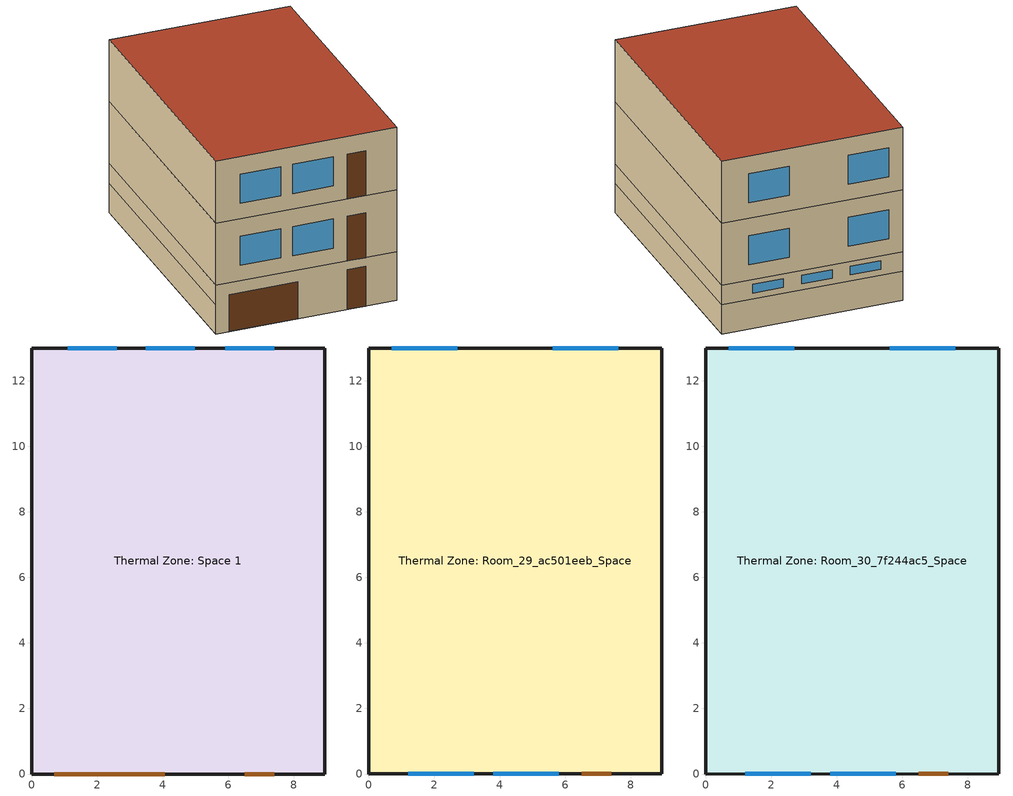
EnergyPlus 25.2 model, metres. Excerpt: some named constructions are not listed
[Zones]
Thermal Zone: Space 1
 floor foundation (DupTrip_BasementFloor): 8.94,13.01 8.94,0 0,0 0,13.01 z-1.5
 wall outside (Surface 2 c tbd): 0,13.01 0,0 z0:1
 wall outside (Surface 4 c tbd): 8.94,13.01 0,13.01 z0:1
 wall outside (Surface 5 c tbd): 8.94,0 8.94,13.01 z0:1
 wall outside (Surface 6 c tbd): 0,0 8.94,0 z-1.5:1
 wall foundation (DupTrip_new-construction_BasementWall): 8.94,0 8.94,13.01 0,13.01 0,0 z-1.5:0
 window (DupTrip_Window_new-construction): 4.98,13.01 3.48,13.01 / 2.59,13.01 1.09,13.01 / 7.4,13.01 5.9,13.01 z0.31:0.76
 door (DupTrip_Door_new-construction): 6.5,0 7.4,0 z-1.5:0.55; 0.68,0 4.06,0 z-1.5:0.39
Thermal Zone: Room_29_ac501eeb_Space
 floor to Thermal Zone: Space 1 (DupTrip_IntFloor 5): 0,13.01 8.94,13.01 8.94,0 0,0 z1
 wall outside (Room_29_ac501eeb..Face2 c tbd): 0,13.01 0,0 z1:4.2
 wall outside (Room_29_ac501eeb..Face3 c tbd): 0,0 8.94,0 z1:4.2
 wall outside (Room_29_ac501eeb..Face4 c tbd): 8.94,0 8.94,13.01 z1:4.2
 wall outside (Room_29_ac501eeb..Face5 c tbd): 8.94,13.01 0,13.01 z1:4.2
 window (DupTrip_Window_new-construction): 3.79,0 5.79,0 / 1.2,0 3.2,0 / 7.61,13.01 5.61,13.01 / 2.7,13.01 0.7,13.01 z1.8:3.3
 door (DupTrip_Door_new-construction): 6.5,0 7.4,0 z1:3.3
Thermal Zone: Room_30_7f244ac5_Space
 floor to Thermal Zone: Room_29_ac501eeb_Space (DupTrip_IntFloor 5): 0,13.01 8.94,13.01 8.94,0 0,0 z4.2
 wall outside (Room_30_7f244ac5..Face2 c tbd): 0,13.01 0,0 z4.2:7.4
 wall outside (Room_30_7f244ac5..Face3 c tbd): 0,0 8.94,0 z4.2:7.4
 wall outside (Room_30_7f244ac5..Face4 c tbd): 8.94,0 8.94,13.01 z4.2:7.4
 wall outside (Room_30_7f244ac5..Face5 c tbd): 8.94,13.01 0,13.01 z4.2:7.4
 window (DupTrip_Window_new-construction): 1.2,0 3.2,0 / 3.79,0 5.79,0 / 7.61,13.01 5.61,13.01 / 2.7,13.01 0.7,13.01 z5:6.5
 door (DupTrip_Door_new-construction): 6.5,0 7.4,0 z4.2:6.5
 roof outside (Room_30_7f244ac5..Face1 c tbd): 0,0 8.94,0 8.94,13.01 0,13.01 z7.4
[Material] Roughness=Smooth; Thermal Absorptance=0.9
Name | Thickness {m} | Conductivity {W/m-K} | Density {kg/m3} | Specific Heat {J/kg-K} | Solar Absorptance | Visible Absorptance
Gypsum Board 1 | 0.0127 | 0.16 | 800 | 1090 | 0.3 | 0.5
Plywood | 0.0159 | 0.12 | 544 | 1210 | 0.7 | 0.7
Wood Flooring | 0.019 | 0.17 | 700 | 1630 | 0.5 | 0.2
Wood frame roof 2x10 uninsulated | 0.235 | 1.1557 | 80.994 | 1621.88 | 0.7 | 0.7
[Construction]
DupTrip_IntCeiling 5; DupTrip_IntCeiling 6: Gypsum Board 1, Wood frame roof 2x10 uninsulated, Plywood, Wood Flooring
[Schedule:Compact]
Duplex_ExteriorLighting: Through: 01/01, For: AllDays, Until: 01:00, 0, Until: 07:00, 0.75, Until: 17:00, 0, Until: 18:00, 0.736442, Until: 24:00, 0.75, Through: 01/02, For: AllDays, Until: 07:00, 0.75, Until: 17:00, 0, Until: 24:00, 0.75, Through: 01/03, For: AllDays, Until: 07:00, 0.75, Until: 17:00, 0, Until: 24:00, 0.75, Through: 01/04, For: AllDays, Until: 07:00, 0.75, Until: 17:00, 0, Until: 24:00, 0.75, Through: 01/05, For: AllDays, Until: 07:00, 0.75, Until: 17:00, 0, Until: 24:00, 0.75, Through: 01/06, For: AllDays, Until: 07:00, 0.75, Until: 17:00, 0, Until: 24:00, 0.75, Through: 01/07, For: AllDays, Until: 07:00, 0.75, Until: 17:00, 0, Until: 24:00, 0.75, Through: 01/08, For: AllDays, Until: 07:00, 0.75, Until: 17:00, 0, Until: 18:00, 0.736442, Until: 24:00, 0.75, Through: 01/09, For: AllDays, Until: 07:00, 0.75, Until: 17:00, 0, Until: 24:00, 0.75, Through: 01/10, For: AllDays, Until: 07:00, 0.75, Until: 17:00, 0, Until: 24:00, 0.75, Through: 01/11, For: AllDays, Until: 07:00, 0.75, Until: 17:00, 0, Until: 24:00, 0.75, Through: 01/12, For: AllDays, Until: 07:00, 0.75, Until: 17:00, 0, Until: 24:00, 0.75, Through: 01/13, For: AllDays, Until: 07:00, 0.75, Until: 17:00, 0, Until: 24:00, 0.75, Through: 01/14, For: AllDays, Until: 07:00, 0.75, Until: 17:00, 0, Until: 24:00, 0.75, Through: 01/15, For: AllDays, Until: 07:00, 0.75, Until: 17:00, 0, Until: 18:00, 0.736442, Until: 24:00, 0.75, Through: 01/16, For: AllDays, Until: 07:00, 0.75, Until: 17:00, 0, Until: 24:00, 0.75, Through: 01/17, For: AllDays, Until: 07:00, 0.75, Until: 17:00, 0, Until: 24:00, 0.75, Through: 01/18, For: AllDays, Until: 07:00, 0.75, Until: 17:00, 0, Until: 24:00, 0.75, Through: 01/19, For: AllDays, Until: 07:00, 0.75, Until: 17:00, 0, Until: 24:00, 0.75, Through: 01/20, For: AllDays, Until: 07:00, 0.75, Until: 17:00, 0, Until: 24:00, 0.75, Through: 01/21, For: AllDays, Until: 07:00, 0.75, Until: 17:00, 0, Until: 24:00, 0.75, Through: 01/22, For: AllDays, Until: 07:00, 0.75, Until: 17:00, 0, Until: 18:00, 0.736442, Until: 24:00, 0.75, Through: 01/23, For: AllDays, Until: 07:00, 0.75, Until: 17:00, 0, Until: 24:00, 0.75, Through: 01/24, For: AllDays, Until: 07:00, 0.75, Until: 17:00, 0, Until: 24:00, 0.75, Through: 01/25, For: AllDays, Until: 07:00, 0.75, Until: 17:00, 0, Until: 24:00, 0.75, Through: 01/26, For: AllDays, Until: 07:00, 0.75, Until: 17:00, 0, Until: 24:00, 0.75, Through: 01/27, For: AllDays, Until: 07:00, 0.75, Until: 17:00, 0, Until: 24:00, 0.75, Through: 01/28, For: AllDays, Until: 07:00, 0.75, Until: 17:00, 0, Until: 24:00, 0.75, Through: 01/29, For: AllDays, Until: 07:00, 0.75, Until: 17:00, 0, Until: 18:00, 0.736442, Until: 24:00, 0.75, Through: 01/30, For: AllDays, Until: 07:00, 0.75, Until: 17:00, 0, Until: 24:00, 0.75, Through: 01/31, For: AllDays, Until: 07:00, 0.75, Until: 17:00, 0, Until: 24:00, 0.75, Through: 02/01, For: AllDays, Until: 07:00, 0.75, Until: 17:00, 0, Until: 24:00, 0.75, Through: 02/02, For: AllDays, Until: 07:00, 0.75, Until: 17:00, 0, Until: 24:00, 0.75, Through: 02/03, For: AllDays, Until: 07:00, 0.75, Until: 17:00, 0, Until: 18:00, 0.728822, Until: 24:00, 0.75, Through: 02/04, For: AllDays, Until: 07:00, 0.75, Until: 17:00, 0, Until: 24:00, 0.75, Through: 02/05, For: AllDays, Until: 07:00, 0.75, Until: 17:00, 0, Until: 18:00, 0.695346, Until: 19:00, 0.731525, Until: 24:00, 0.75, Through: 02/06, For: AllDays, Until: 07:00, 0.75, Until: 17:00, 0, Until: 24:00, 0.75, Through: 02/07, For: AllDays, Until: 07:00, 0.75, Until: 17:00, 0, Until: 24:00, 0.75, Through: 02/08, For: AllDays, Until: 07:00, 0.75, Until: 17:00, 0, Until: 24:00, 0.75, Through: 02/09, For: AllDays, Until: 07:00, 0.75, Until: 17:00, 0, Until: 24:00, 0.75, Through: 02/10, For: AllDays, Until: 07:00, 0.75, Until: 17:00, 0, Until: 18:00, 0.728822, Until: 24:00, 0.75, Through: 02/11, For: AllDays, Until: 07:00, 0.75, Until: 17:00, 0, Until: 24:00, 0.75, Through: 02/12, For: AllDays, Until: 07:00, 0.75, Until: 17:00, 0, Until: 18:00, 0.695346, Until: 19:00, 0.731525, Until: 24:00, 0.75, Through: 02/13, For: AllDays, Until: 07:00, 0.75, Until: 17:00, 0, Until: 24:00, 0.75, Through: 02/14, For: AllDays, Until: 07:00, 0.75, Until: 17:00, 0, Until: 24:00, 0.75, Through: 02/15, For: AllDays, Until: 07:00, 0.75, Until: 17:00, 0, Until: 24:00, 0.75, Through: 02/16, For: AllDays, Until: 07:00, 0.75, Until: 17:00, 0, Until: 24:00, 0.75, Through: 02/17, For: AllDays, Until: 07:00, 0.75, Until: 17:00, 0, Until: 18:00, 0.728822, Until: 24:00, 0.75, Through: 02/18, For: AllDays, Until: 07:00, 0.75, Until: 17:00, 0, Until: 24:00, 0.75, Through: 02/19, For: AllDays, Until: 07:00, 0.75, Until: 17:00, 0, Until: 18:00, 0.695346, Until: 19:00, 0.731525, Until: 24:00, 0.75, Through: 02/20, For: AllDays, Until: 07:00, 0.75, Until: 17:00, 0, Until: 24:00, 0.75, Through: 02/21, For: AllDays, Until: 07:00, 0.75, Until: 17:00, 0, Until: 24:00, 0.75, Through: 02/22, For: AllDays, Until: 07:00, 0.75, Until: 17:00, 0, Until: 24:00, 0.75, Through: 02/23, For: AllDays, Until: 07:00, 0.75, Until: 17:00, 0, Until: 24:00, 0.75, Through: 02/24, For: AllDays, Until: 07:00, 0.75, Until: 17:00, 0, Until: 18:00, 0.728822, Until: 24:00, 0.75, Through: 02/25, For: AllDays, Until: 07:00, 0.75, Until: 17:00, 0, Until: 24:00, 0.75, Through: 02/26, For: AllDays, Until: 07:00, 0.75, Until: 17:00, 0, Until: 18:00, 0.695346, Until: 19:00, 0.731525, Until: 24:00, 0.75, Through: 02/27, For: AllDays, Until: 07:00, 0.75, Until: 17:00, 0, Until: 24:00, 0.75, Through: 02/28, For: AllDays, Until: 07:00, 0.75, Until: 17:00, 0, Until: 24:00, 0.75, Through: 03/01, For: AllDays, Until: 06:00, 0.75, Until: 18:00, 0, Until: 24:00, 0.75, Through: 03/02, For: AllDays, Until: 06:00, 0.75, Until: 18:00, 0, Until: 24:00, 0.75, Through: 03/03, For: AllDays, Until: 06:00, 0.75, Until: 18:00, 0, Until: 24:00, 0.75, Through: 03/04, For: AllDays, Until: 06:00, 0.75, Until: 18:00, 0, Until: 24:00, 0.75, Through: 03/05, For: AllDays, Until: 06:00, 0.75, Until: 18:00, 0, Until: 24:00, 0.75, Through: 03/06, For: AllDays, Until: 06:00, 0.75, Until: 18:00, 0, Until: 24:00, 0.75, Through: 03/07, For: AllDays, Until: 06:00, 0.75, Until: 18:00, 0, Until: 24:00, 0.75, Through: 03/08, For: AllDays, Until: 06:00, 0.75, Until: 18:00, 0, Until: 24:00, 0.75, Through: 03/09, For: AllDays, Until: 06:00, 0.75, Until: 18:00, 0, Until: 24:00, 0.75, Through: 03/10, For: AllDays, Until: 06:00, 0.75, Until: 18:00, 0, Until: 24:00, 0.75, Through: 03/11, For: AllDays, Until: 06:00, 0.75, Until: 18:00, 0, Until: 24:00, 0.75, Through: 03/12, For: AllDays, Until: 06:00, 0.75, Until: 18:00, 0, Until: 24:00, 0.75, Through: 03/13, For: AllDays, Until: 06:00, 0.75, Until: 18:00, 0, Until: 24:00, 0.75, Through: 03/14, For: AllDays, Until: 06:00, 0.75, Until: 18:00, 0, Until: 24:00, 0.75, Through: 03/15, For: AllDays, Until: 06:00, 0.75, Until: 18:00, 0, Until: 24:00, 0.75, Through: 03/16, For: AllDays, Until: 06:00, 0.75, Until: 18:00, 0, Until: 24:00, 0.75, Through: 03/17, For: AllDays, Until: 06:00, 0.75, Until: 18:00, 0, Until: 24:00, 0.75, Through: 03/18, For: AllDays, Until: 06:00, 0.75, Until: 18:00, 0, Until: 24:00, 0.75, Through: 03/19, For: AllDays, Until: 06:00, 0.75, Until: 18:00, 0, Until: 24:00, 0.75, Through: 03/20, For: AllDays, Until: 06:00, 0.75, Until: 18:00, 0, Until: 24:00, 0.75, Through: 03/21, For: AllDays, Until: 06:00, 0.75, Until: 18:00, 0, Until: 24:00, 0.75, Through: 03/22, For: AllDays, Until: 06:00, 0.75, Until: 18:00, 0, Until: 24:00, 0.75, Through: 03/23, For: AllDays, Until: 06:00, 0.75, Until: 18:00, 0, Until: 24:00, 0.75, Through: 03/24, For: AllDays, Until: 06:00, 0.75, Until: 18:00, 0, Until: 24:00, 0.75, Through: 03/25, For: AllDays, Until: 06:00, 0.75, Until: 18:00, 0, Until: 24:00, 0.75, Through: 03/26, For: AllDays, Until: 06:00, 0.75, Until: 18:00, 0, Until: 24:00, 0.75, Through: 03/27, For: AllDays, Until: 06:00, 0.75, Until: 18:00, 0, Until: 24:00, 0.75, Through: 03/28, For: AllDays, Until: 06:00, 0.75, Until: 18:00, 0, Until: 24:00, 0.75, Through: 03/29, For: AllDays, Until: 06:00, 0.75, Until: 18:00, 0, Until: 24:00, 0.75, Through: 03/30, For: AllDays, Until: 06:00, 0.75, Until: 18:00, 0, Until: 24:00, 0.75, Through: 03/31, For: AllDays, Until: 06:00, 0.75, Until: 18:00, 0, Until: 24:00, 0.75, Through: 04/01, For: AllDays, Until: 06:00, 0.75, Until: 18:00, 0, Until: 24:00, 0.75, Through: 04/02, For: AllDays, Until: 06:00, 0.75, Until: 18:00, 0, Until: 24:00, 0.75, Through: 04/03, For: AllDays, Until: 06:00, 0.75, Until: 18:00, 0, Until: 24:00, 0.75, Through: 04/04, For: AllDays, Until: 06:00, 0.75, Until: 18:00, 0, Until: 24:00, 0.75, Through: 04/05, For: AllDays, Until: 06:00, 0.75, Until: 18:00, 0, Until: 24:00, 0.75, Through: 04/06, For: AllDays, Until: 06:00, 0.75, Until: 18:00, 0, Until: 24:00, 0.75, Through: 04/07, For: AllDays, Until: 06:00, 0.75, Until: 18:00, 0, Until: 24:00, 0.75, Through: 04/08, For: AllDays, Until: 06:00, 0.75, Until: 18:00, 0, Until: 24:00, 0.75, Through: 04/09, For: AllDays, Until: 06:00, 0.75, Until: 18:00, 0, Until: 24:00, 0.75, Through: 04/10, For: AllDays, Until: 06:00, 0.75, Until: 18:00, 0, Until: 24:00, 0.75, Through: 04/11, For: AllDays, Until: 06:00, 0.75, Until: 18:00, 0, Until: 24:00, 0.75, Through: 04/12, For: AllDays, Until: 06:00, 0.75, Until: 18:00, 0, Until: 24:00, 0.75, Through: 04/13, For: AllDays, Until: 06:00, 0.75, Until: 18:00, 0, Until: 24:00, 0.75, Through: 04/14, For: AllDays, Until: 06:00, 0.75, Until: 18:00, 0, Until: 24:00, 0.75, Through: 04/15, For: AllDays, Until: 06:00, 0.75, Until: 18:00, 0, Until: 24:00, 0.75, Through: 04/16, For: AllDays, Until: 06:00, 0.75, Until: 18:00, 0, Until: 24:00, 0.75, Through: 04/17, For: AllDays, Until: 06:00, 0.75, Until: 18:00, 0, Until: 24:00, 0.75, Through: 04/18, For: AllDays, Until: 06:00, 0.75, Until: 18:00, 0, Until: 24:00, 0.75, Through: 04/19, For: AllDays, Until: 06:00, 0.75, Until: 18:00, 0, Until: 24:00, 0.75, Through: 04/20, For: AllDays, Until: 06:00, 0.75, Until: 18:00, 0, Until: 24:00, 0.75, Through: 04/21, For: AllDays, Until: 06:00, 0.75, Until: 18:00, 0, Until: 24:00, 0.75, Through: 04/22, For: AllDays, Until: 06:00, 0.75, Until: 18:00, 0, Until: 24:00, 0.75, Through: 04/23, For: AllDays, Until: 06:00, 0.75, Until: 18:00, 0, Until: 24:00, 0.75, Through: 04/24, For: AllDays, Until: 06:00, 0.75, Until: 18:00, 0, Until: 24:00, 0.75, Through: 04/25, For: AllDays, Until: 06:00, 0.75, Until: 18:00, 0, Until: 24:00, 0.75, Through: 04/26, For: AllDays, Until: 06:00, 0.75, Until: 18:00, 0, Until: 24:00, 0.75, Through: 04/27, For: AllDays, Until: 06:00, 0.75, Until: 18:00, 0, Until: 24:00, 0.75, Through: 04/28, For: AllDays, Until: 06:00, 0.75, Until: 18:00, 0, Until: 24:00, 0.75, Through: 04/29, For: AllDays, Until: 06:00, 0.75, Until: 18:00, 0, Until: 24:00, 0.75, Through: 04/30, For: AllDays, Until: 06:00, 0.75, Until: 18:00, 0, Until: 24:00, 0.75, Through: 05/01, For: AllDays, Until: 05:00, 0.75, Until: 20:00, 0, Until: 24:00, 0.75, Through: 05/02, For: AllDays, Until: 05:00, 0.75, Until: 20:00, 0, Until: 24:00, 0.75, Through: 05/03, For: AllDays, Until: 05:00, 0.75, Until: 20:00, 0, Until: 24:00, 0.75, Through: 05/04, For: AllDays, Until: 05:00, 0.75, Until: 20:00, 0, Until: 24:00, 0.75, Through: 05/05, For: AllDays, Until: 05:00, 0.75, Until: 20:00, 0, Until: 24:00, 0.75, Through: 05/06, For: AllDays, Until: 05:00, 0.75, Until: 20:00, 0, Until: 24:00, 0.75, Through: 05/07, For: AllDays, Until: 05:00, 0.75, Until: 20:00, 0, Until: 24:00, 0.75, Through: 05/08, For: AllDays, Until: 05:00, 0.75, Until: 20:00, 0, Until: 24:00, 0.75, Through: 05/09, For: AllDays, Until: 05:00, 0.75, Until: 20:00, 0, Until: 24:00, 0.75, Through: 05/10, For: AllDays, Until: 05:00, 0.75, Until: 20:00, 0, Until: 24:00, 0.75, Through: 05/11, For: AllDays, Until: 05:00, 0.75, Until: 20:00, 0, Until: 24:00, 0.75, Through: 05/12, For: AllDays, Until: 05:00, 0.75, Until: 20:00, 0, Until: 24:00, 0.75, Through: 05/13, For: AllDays, Until: 05:00, 0.75, Until: 20:00, 0, Until: 24:00, 0.75, Through: 05/14, For: AllDays, Until: 05:00, 0.75, Until: 20:00, 0, Until: 24:00, 0.75, Through: 05/15, For: AllDays, Until: 05:00, 0.75, Until: 20:00, 0, Until: 24:00, 0.75, Through: 05/16, For: AllDays, Until: 05:00, 0.75, Until: 20:00, 0, Until: 24:00, 0.75, Through: 05/17, For: AllDays, Until: 05:00, 0.75, Until: 20:00, 0, Until: 24:00, 0.75, Through: 05/18, For: AllDays, Until: 05:00, 0.75, Until: 20:00, 0, Until: 24:00, 0.75, Through: 05/19, For: AllDays, Until: 05:00, 0.75, Until: 20:00, 0, Until: 24:00, 0.75, Through: 05/20, For: AllDays, Until: 05:00, 0.75, Until: 20:00, 0, Until: 24:00, 0.75, Through: 05/21, For: AllDays, Until: 05:00, 0.75, Until: 20:00, 0, Until: 24:00, 0.75, Through: 05/22, For: AllDays, Until: 05:00, 0.75, Until: 20:00, 0, Until: 24:00, 0.75, Through: 05/23, For: AllDays, Until: 05:00, 0.75, Until: 20:00, 0, Until: 24:00, 0.75, Through: 05/24, For: AllDays, Until: 05:00, 0.75, Until: 20:00, 0, Until: 24:00, 0.75, Through: 05/25, For: AllDays, Until: 05:00, 0.75, Until: 20:00, 0, Until: 24:00, 0.75, Through: 05/26, For: AllDays, Until: 05:00, 0.75, Until: 20:00, 0, Until: 24:00, 0.75, Through: 05/27, For: AllDays, Until: 05:00, 0.75, Until: 20:00, 0, Until: 24:00, 0.75, Through: 05/28, For: AllDays, Until: 05:00, 0.75, Until: 20:00, 0, Until: 24:00, 0.75, Through: 05/29, For: AllDays, Until: 05:00, 0.75, Until: 20:00, 0, Until: 24:00, 0.75, Through: 05/30, For: AllDays, Until: 05:00, 0.75, Until: 20:00, 0, Until: 24:00, 0.75, Through: 05/31, For: AllDays, Until: 05:00, 0.75, Until: 20:00, 0, Until: 24:00, 0.75, Through: 06/01, For: AllDays, Until: 05:00, 0.75, Until: 20:00, 0, Until: 24:00, 0.75, Through: 06/02, For: AllDays, Until: 05:00, 0.75, Until: 20:00, 0, Until: 24:00, 0.75, Through: 06/03, For: AllDays, Until: 05:00, 0.75, Until: 20:00, 0, Until: 24:00, 0.75, Through: 06/04, For: AllDays, Until: 05:00, 0.75, Until: 20:00, 0, Until: 24:00, 0.75, Through: 06/05, For: AllDays, Until: 05:00, 0.75, Until: 20:00, 0, Until: 24:00, 0.75, Through: 06/06, For: AllDays, Until: 05:00, 0.75, Until: 20:00, 0, Until: 24:00, 0.75, Through: 06/07, For: AllDays, Until: 05:00, 0.75, Until: 20:00, 0, Until: 24:00, 0.75, Through: 06/08, For: AllDays, Until: 05:00, 0.75, Until: 20:00, 0, Until: 24:00, 0.75, Through: 06/09, For: AllDays, Until: 05:00, 0.75, Until: 20:00, 0, Until: 24:00, 0.75, Through: 06/10, For: AllDays, Until: 05:00, 0.75, Until: 20:00, 0, Until: 24:00, 0.75, Through: 06/11, For: AllDays, Until: 05:00, 0.75, Until: 20:00, 0, Until: 24:00, 0.75, Through: 06/12, For: AllDays, Until: 05:00, 0.75, Until: 20:00, 0, Until: 24:00, 0.75, Through: 06/13, For: AllDays, Until: 05:00, 0.75, Until: 20:00, 0, Until: 24:00, 0.75, Through: 06/14, For: AllDays, Until: 05:00, 0.75, Until: 20:00, 0, Until: 24:00, 0.75, Through: 06/15, For: AllDays, Until: 05:00, 0.75, Until: 20:00, 0, Until: 24:00, 0.75, Through: 06/16, For: AllDays, Until: 05:00, 0.75, Until: 20:00, 0, Until: 24:00, 0.75, Through: 06/17, For: AllDays, Until: 05:00, 0.75, Until: 20:00, 0, Until: 24:00, 0.75, Through: 06/18, For: AllDays, Until: 05:00, 0.75, Until: 20:00, 0, Until: 24:00, 0.75, Through: 06/19, For: AllDays, Until: 05:00, 0.75, Until: 20:00, 0, Until: 24:00, 0.75, Through: 06/20, For: AllDays, Until: 05:00, 0.75, Until: 20:00, 0, Until: 24:00, 0.75, Through: 06/21, For: AllDays, Until: 05:00, 0.75, Until: 20:00, 0, Until: 24:00, 0.75, Through: 06/22, For: AllDays, Until: 05:00, 0.75, Until: 20:00, 0, Until: 24:00, 0.75, Through: 06/23, For: AllDays, Until: 05:00, 0.75, Until: 20:00, 0, Until: 24:00, 0.75, Through: 06/24, For: AllDays, Until: 05:00, 0.75, Until: 20:00, 0, Until: 24:00, 0.75, Through: 06/25, For: AllDays, Until: 05:00, 0.75, Until: 20:00, 0, Until: 24:00, 0.75, Through: 06/26, For: AllDays, Until: 05:00, 0.75, Until: 20:00, 0, Until: 24:00, 0.75, Through: 06/27, For: AllDays, Until: 05:00, 0.75, Until: 20:00, 0, Until: 24:00, 0.75, Through: 06/28, For: AllDays, Until: 05:00, 0.75, Until: 20:00, 0, Until: 24:00, 0.75, Through: 06/29, For: AllDays, Until: 05:00, 0.75, Until: 20:00, 0, Until: 24:00, 0.75, Through: 06/30, For: AllDays, Until: 05:00, 0.75, Until: 20:00, 0, Until: 24:00, 0.75, Through: 07/01, For: AllDays, Until: 05:00, 0.75, Until: 20:00, 0, Until: 24:00, 0.75, Through: 07/02, For: AllDays, Until: 05:00, 0.75, Until: 20:00, 0, Until: 24:00, 0.75, Through: 07/03, For: AllDays, Until: 05:00, 0.75, Until: 20:00, 0, Until: 24:00, 0.75, Through: 07/04, For: AllDays, Until: 05:00, 0.75, Until: 20:00, 0, Until: 24:00, 0.75, Through: 07/05, For: AllDays, Until: 05:00, 0.75, Until: 20:00, 0, Until: 24:00, 0.75, Through: 07/06, For: AllDays, Until: 05:00, 0.75, Until: 20:00, 0, Until: 24:00, 0.75, Through: 07/07, For: AllDays, Until: 05:00, 0.75, Until: 20:00, 0, Until: 24:00, 0.75, Through: 07/08, For: AllDays, Until: 05:00, 0.75, Until: 20:00, 0, Until: 24:00, 0.75, Through: 07/09, For: AllDays, Until: 05:00, 0.75, Until: 20:00, 0, Until: 24:00, 0.75, Through: 07/10, For: AllDays, Until: 05:00, 0.75, Until: 20:00, 0, Until: 24:00, 0.75, Through: 07/11, For: AllDays, Until: 05:00, 0.75, Until: 20:00, 0, Until: 24:00, 0.75, Through: 07/12, For: AllDays, Until: 05:00, 0.75, Until: 20:00, 0, Until: 24:00, 0.75, Through: 07/13, For: AllDays, Until: 05:00, 0.75, Until: 20:00, 0, Until: 24:00, 0.75, Through: 07/14, For: AllDays, Until: 05:00, 0.75, Until: 20:00, 0, Until: 24:00, 0.75, Through: 07/15, For: AllDays, Until: 05:00, 0.75, Until: 20:00, 0, Until: 24:00, 0.75, Through: 07/16, For: AllDays, Until: 05:00, 0.75, Until: 20:00, 0, Until: 24:00, 0.75, Through: 07/17, For: AllDays, Until: 05:00, 0.75, Until: 20:00, 0, Until: 24:00, 0.75, Through: 07/18, For: AllDays, Until: 05:00, 0.75, Until: 20:00, 0, Until: 24:00, 0.75, Through: 07/19, For: AllDays, Until: 05:00, 0.75, Until: 20:00, 0, Until: 24:00, 0.75, Through: 07/20, For: AllDays, Until: 05:00, 0.75, Until: 20:00, 0, Until: 24:00, 0.75, Through: 07/21, For: AllDays, Until: 05:00, 0.75, Until: 20:00, 0, Until: 24:00, 0.75, Through: 07/22, For: AllDays, Until: 05:00, 0.75, Until: 20:00, 0, Until: 24:00, 0.75, Through: 07/23, For: AllDays, Until: 05:00, 0.75, Until: 20:00, 0, Until: 24:00, 0.75, Through: 07/24, For: AllDays, Until: 05:00, 0.75, Until: 20:00, 0, Until: 24:00, 0.75, Through: 07/25, For: AllDays, Until: 05:00, 0.75, Until: 20:00, 0, Until: 24:00, 0.75, Through: 07/26, For: AllDays, Until: 05:00, 0.75, Until: 20:00, 0, Until: 24:00, 0.75, Through: 07/27, For: AllDays, Until: 05:00, 0.75, Until: 20:00, 0, Until: 24:00, 0.75, Through: 07/28, For: AllDays, Until: 05:00, 0.75, Until: 20:00, 0, Until: 24:00, 0.75, Through: 07/29, For: AllDays, Until: 05:00, 0.75, Until: 20:00, 0, Until: 24:00, 0.75, Through: 07/30, For: AllDays, Until: 05:00, 0.75, Until: 20:00, 0, Until: 24:00, 0.75, Through: 07/31, For: AllDays, Until: 05:00, 0.75, Until: 20:00, 0, Until: 24:00, 0.75, Through: 08/01, For: AllDays, Until: 05:00, 0.75, Until: 20:00, 0, Until: 24:00, 0.75, Through: 08/02, For: AllDays, Until: 05:00, 0.75, Until: 20:00, 0, Until: 24:00, 0.75, Through: 08/03, For: AllDays, Until: 05:00, 0.75, Until: 20:00, 0, Until: 24:00, 0.75, Through: 08/04, For: AllDays, Until: 05:00, 0.75, Until: 20:00, 0, Until: 24:00, 0.75, Through: 08/05, For: AllDays, Until: 05:00, 0.75, Until: 20:00, 0, Until: 24:00, 0.75, Through: 08/06, For: AllDays, Until: 05:00, 0.75, Until: 20:00, 0, Until: 24:00, 0.75, Through: 08/07, For: AllDays, Until: 05:00, 0.75, Until: 20:00, 0, Until: 24:00, 0.75, Through: 08/08, For: AllDays, Until: 05:00, 0.75, Until: 20:00, 0, Until: 24:00, 0.75, Through: 08/09, For: AllDays, Until: 05:00, 0.75, Until: 20:00, 0, Until: 24:00, 0.75, Through: 08/10, For: AllDays, Until: 05:00, 0.75, Until: 20:00, 0, Until: 24:00, 0.75, Through: 08/11, For: AllDays, Until: 05:00, 0.75, Until: 20:00, 0, Until: 24:00, 0.75, Through: 08/12, For: AllDays, Until: 05:00, 0.75, Until: 20:00, 0, Until: 24:00, 0.75, Through: 08/13, For: AllDays, Until: 05:00, 0.75, Until: 20:00, 0, Until: 24:00, 0.75, Through: 08/14, For: AllDays, Until: 05:00, 0.75, Until: 20:00, 0, Until: 24:00, 0.75, Through: 08/15, For: AllDays, Until: 05:00, 0.75, Until: 20:00, 0, Until: 24:00, 0.75, Through: 08/16, For: AllDays, Until: 05:00, 0.75, Until: 20:00, 0, Until: 24:00, 0.75, Through: 08/17, For: AllDays, Until: 05:00, 0.75, Until: 20:00, 0, Until: 24:00, 0.75, Through: 08/18, For: AllDays, Until: 05:00, 0.75, Until: 20:00, 0, Until: 24:00, 0.75, Through: 08/19, For: AllDays, Until: 05:00, 0.75, Until: 20:00, 0, Until: 24:00, 0.75, Through: 08/20, For: AllDays, Until: 05:00, 0.75, Until: 20:00, 0, Until: 24:00, 0.75, Through: 08/21, For: AllDays, Until: 05:00, 0.75, Until: 20:00, 0, Until: 24:00, 0.75, Through: 08/22, For: AllDays, Until: 05:00, 0.75, Until: 20:00, 0, Until: 24:00, 0.75, Through: 08/23, For: AllDays, Until: 05:00, 0.75, Until: 20:00, 0, Until: 24:00, 0.75, Through: 08/24, For: AllDays, Until: 05:00, 0.75, Until: 20:00, 0, Until: 24:00, 0.75, Through: 08/25, For: AllDays, Until: 05:00, 0.75, Until: 20:00, 0, Until: 24:00, 0.75, Through: 08/26, For: AllDays, Until: 05:00, 0.75, Until: 20:00, 0, Until: 24:00, 0.75, Through: 08/27, For: AllDays, Until: 05:00, 0.75, Until: 20:00, 0, Until: 24:00, 0.75, Through: 08/28, For: AllDays, Until: 05:00, 0.75, Until: 20:00, 0, Until: 24:00, 0.75, Through: 08/29, For: AllDays, Until: 05:00, 0.75, Until: 20:00, 0, Until: 24:00, 0.75, Through: 08/30, For: AllDays, Until: 05:00, 0.75, Until: 20:00, 0, Until: 24:00, 0.75, Through: 08/31, For: AllDays, Until: 05:00, 0.75, Until: 20:00, 0, Until: 24:00, 0.75, Through: 09/01, For: AllDays, Until: 06:00, 0.75, Until: 18:00, 0, Until: 24:00, 0.75, Through: 09/02, For: AllDays, Until: 06:00, 0.75, Until: 18:00, 0, Until: 24:00, 0.75, Through: 09/03, For: AllDays, Until: 06:00, 0.75, Until: 18:00, 0, Until: 24:00, 0.75, Through: 09/04, For: AllDays, Until: 06:00, 0.75, Until: 18:00, 0, Until: 24:00, 0.75, Through: 09/05, For: AllDays, Until: 06:00, 0.75, Until: 18:00, 0, Until: 24:00, 0.75, Through: 09/06, For: AllDays, Until: 06:00, 0.75, Until: 18:00, 0, Until: 24:00, 0.75, Through: 09/07, For: AllDays, Until: 06:00, 0.75, Until: 18:00, 0, Until: 24:00, 0.75, Through: 09/08, For: AllDays, Until: 06:00, 0.75, Until: 18:00, 0, Until: 24:00, 0.75, Through: 09/09, For: AllDays, Until: 06:00, 0.75, Until: 18:00, 0, Until: 24:00, 0.75, Through: 09/10, For: AllDays, Until: 06:00, 0.75, Until: 18:00, 0, Until: 24:00, 0.75, Through: 09/11, For: AllDays, Until: 06:00, 0.75, Until: 18:00, 0, Until: 24:00, 0.75, Through: 09/12, For: AllDays, Until: 06:00, 0.75, Until: 18:00, 0, Until: 24:00, 0.75, Through: 09/13, For: AllDays, Until: 06:00, 0.75, Until: 18:00, 0, Until: 24:00, 0.75, Through: 09/14, For: AllDays, Until: 06:00, 0.75, Until: 18:00, 0, Until: 24:00, 0.75, Through: 09/15, For: AllDays, Until: 06:00, 0.75, Until: 18:00, 0, Until: 24:00, 0.75, Through: 09/16, For: AllDays, Until: 06:00, 0.75, Until: 18:00, 0, Until: 24:00, 0.75, Through: 09/17, For: AllDays, Until: 06:00, 0.75, Until: 18:00, 0, Until: 24:00, 0.75, Through: 09/18, For: AllDays, Until: 06:00, 0.75, Until: 18:00, 0, Until: 24:00, 0.75, Through: 09/19, For: AllDays, Until: 06:00, 0.75, Until: 18:00, 0, Until: 24:00, 0.75, Through: 09/20, For: AllDays, Until: 06:00, 0.75, Until: 18:00, 0, Until: 24:00, 0.75, Through: 09/21, For: AllDays, Until: 06:00, 0.75, Until: 18:00, 0, Until: 24:00, 0.75, Through: 09/22, For: AllDays, Until: 06:00, 0.75, Until: 18:00, 0, Until: 24:00, 0.75, Through: 09/23, For: AllDays, Until: 06:00, 0.75, Until: 18:00, 0, Until: 24:00, 0.75, Through: 09/24, For: AllDays, Until: 06:00, 0.75, Until: 18:00, 0, Until: 24:00, 0.75, Through: 09/25, For: AllDays, Until: 06:00, 0.75, Until: 18:00, 0, Until: 24:00, 0.75, Through: 09/26, For: AllDays, Until: 06:00, 0.75, Until: 18:00, 0, Until: 24:00, 0.75, Through: 09/27, For: AllDays, Until: 06:00, 0.75, Until: 18:00, 0, Until: 24:00, 0.75, Through: 09/28, For: AllDays, Until: 06:00, 0.75, Until: 18:00, 0, Until: 24:00, 0.75, Through: 09/29, For: AllDays, Until: 06:00, 0.75, Until: 18:00, 0, Until: 24:00, 0.75, Through: 09/30, For: AllDays, Until: 06:00, 0.75, Until: 18:00, 0, Until: 24:00, 0.75, Through: 10/01, For: AllDays, Until: 06:00, 0.75, Until: 18:00, 0, Until: 24:00, 0.75, Through: 10/02, For: AllDays, Until: 06:00, 0.75, Until: 18:00, 0, Until: 24:00, 0.75, Through: 10/03, For: AllDays, Until: 06:00, 0.75, Until: 18:00, 0, Until: 24:00, 0.75, Through: 10/04, For: AllDays, Until: 06:00, 0.75, Until: 18:00, 0, Until: 24:00, 0.75, Through: 10/05, For: AllDays, Until: 06:00, 0.75, Until: 18:00, 0, Until: 24:00, 0.75, Through: 10/06, For: AllDays, Until: 06:00, 0.75, Until: 18:00, 0, Until: 19:00, 0.725656, Until: 24:00, 0.75, Through: 10/07, For: AllDays, Until: 06:00, 0.75, Until: 18:00, 0, Until: 24:00, 0.75, Through: 10/08, For: AllDays, Until: 06:00, 0.75, Until: 18:00, 0, Until: 24:00, 0.75, Through: 10/09, For: AllDays, Until: 06:00, 0.75, Until: 18:00, 0, Until: 24:00, 0.75, Through: 10/10, For: AllDays, Until: 06:00, 0.75, Until: 18:00, 0, Until: 24:00, 0.75, Through: 10/11, For: AllDays, Until: 06:00, 0.75, Until: 18:00, 0, Until: 24:00, 0.75, Through: 10/12, For: AllDays, Until: 06:00, 0.75, Until: 18:00, 0, Until: 24:00, 0.75, Through: 10/13, For: AllDays, Until: 06:00, 0.75, Until: 18:00, 0, Until: 19:00, 0.725656, Until: 24:00, 0.75, Through: 10/14, For: AllDays, Until: 06:00, 0.75, Until: 18:00, 0, Until: 24:00, 0.75, Through: 10/15, For: AllDays, Until: 06:00, 0.75, Until: 18:00, 0, Until: 24:00, 0.75, Through: 10/16, For: AllDays, Until: 06:00, 0.75, Until: 18:00, 0, Until: 24:00, 0.75, Through: 10/17, For: AllDays, Until: 06:00, 0.75, Until: 18:00, 0, Until: 24:00, 0.75, Through: 10/18, For: AllDays, Until: 06:00, 0.75, Until: 18:00, 0, Until: 24:00, 0.75, Through: 10/19, For: AllDays, Until: 06:00, 0.75, Until: 18:00, 0, Until: 24:00, 0.75, Through: 10/20, For: AllDays, Until: 06:00, 0.75, Until: 18:00, 0, Until: 19:00, 0.725656, Until: 24:00, 0.75, Through: 10/21, For: AllDays, Until: 06:00, 0.75, Until: 18:00, 0, Until: 24:00, 0.75, Through: 10/22, For: AllDays, Until: 06:00, 0.75, Until: 18:00, 0, Until: 24:00, 0.75, Through: 10/23, For: AllDays, Until: 06:00, 0.75, Until: 18:00, 0, Until: 24:00, 0.75, Through: 10/24, For: AllDays, Until: 06:00, 0.75, Until: 18:00, 0, Until: 24:00, 0.75, Through: 10/25, For: AllDays, Until: 06:00, 0.75, Until: 18:00, 0, Until: 24:00, 0.75, Through: 10/26, For: AllDays, Until: 06:00, 0.75, Until: 18:00, 0, Until: 24:00, 0.75, Through: 10/27, For: AllDays, Until: 06:00, 0.75, Until: 18:00, 0, Until: 19:00, 0.725656, Until: 24:00, 0.75, Through: 10/28, For: AllDays, Until: 06:00, 0.75, Until: 18:00, 0, Until: 24:00, 0.75, Through: 10/29, For: AllDays, Until: 06:00, 0.75, Until: 18:00, 0, Until: 24:00, 0.75, Through: 10/30, For: AllDays, Until: 06:00, 0.75, Until: 18:00, 0, Until: 24:00, 0.75, Through: 10/31, For: AllDays, Until: 06:00, 0.75, Until: 18:00, 0, Until: 24:00, 0.75, Through: 11/01, For: AllDays, Until: 07:00, 0.75, Until: 17:00, 0, Until: 24:00, 0.75, Through: 11/02, For: AllDays, Until: 07:00, 0.75, Until: 17:00, 0, Until: 18:00, 0.719398, Until: 24:00, 0.75, Through: 11/03, For: AllDays, Until: 07:00, 0.75, Until: 17:00, 0, Until: 24:00, 0.75, Through: 11/04, For: AllDays, Until: 07:00, 0.75, Until: 17:00, 0, Until: 18:00, 0.742746, Until: 24:00, 0.75, Through: 11/05, For: AllDays, Until: 07:00, 0.75, Until: 17:00, 0, Until: 18:00, 0.713429, Until: 19:00, 0.684579, Until: 24:00, 0.75, Through: 11/06, For: AllDays, Until: 06:00, 0.75, Until: 07:00, 0.741767, Until: 17:00, 0, Until: 18:00, 0.742983, Until: 19:00, 0.728615, Until: 24:00, 0.75, Through: 11/07, For: AllDays, Until: 07:00, 0.75, Until: 17:00, 0, Until: 24:00, 0.75, Through: 11/08, For: AllDays, Until: 07:00, 0.75, Until: 17:00, 0, Until: 24:00, 0.75, Through: 11/09, For: AllDays, Until: 07:00, 0.75, Until: 17:00, 0, Until: 18:00, 0.719398, Until: 24:00, 0.75, Through: 11/10, For: AllDays, Until: 07:00, 0.75, Until: 17:00, 0, Until: 24:00, 0.75, Through: 11/11, For: AllDays, Until: 07:00, 0.75, Until: 17:00, 0, Until: 18:00, 0.742746, Until: 24:00, 0.75, Through: 11/12, For: AllDays, Until: 07:00, 0.75, Until: 17:00, 0, Until: 18:00, 0.713429, Until: 19:00, 0.684579, Until: 24:00, 0.75, Through: 11/13, For: AllDays, Until: 06:00, 0.75, Until: 07:00, 0.741767, Until: 17:00, 0, Until: 18:00, 0.742983, Until: 19:00, 0.728615, Until: 24:00, 0.75, Through: 11/14, For: AllDays, Until: 07:00, 0.75, Until: 17:00, 0, Until: 24:00, 0.75, Through: 11/15, For: AllDays, Until: 07:00, 0.75, Until: 17:00, 0, Until: 24:00, 0.75, Through: 11/16, For: AllDays, Until: 07:00, 0.75, Until: 17:00, 0, Until: 18:00, 0.719398, Until: 24:00, 0.75, Through: 11/17, For: AllDays, Until: 07:00, 0.75, Until: 17:00, 0, Until: 24:00, 0.75, Through: 11/18, For: AllDays, Until: 07:00, 0.75, Until: 17:00, 0, Until: 18:00, 0.742746, Until: 24:00, 0.75, Through: 11/19, For: AllDays, Until: 07:00, 0.75, Until: 17:00, 0, Until: 18:00, 0.713429, Until: 19:00, 0.684579, Until: 24:00, 0.75, Through: 11/20, For: AllDays, Until: 06:00, 0.75, Until: 07:00, 0.741767, Until: 17:00, 0, Until: 18:00, 0.742983, Until: 19:00, 0.728615, Until: 24:00, 0.75, Through: 11/21, For: AllDays, Until: 07:00, 0.75, Until: 17:00, 0, Until: 24:00, 0.75, Through: 11/22, For: AllDays, Until: 07:00, 0.75, Until: 17:00, 0, Until: 24:00, 0.75, Through: 11/23, For: AllDays, Until: 07:00, 0.75, Until: 17:00, 0, Until: 18:00, 0.719398, Until: 24:00, 0.75, Through: 11/24, For: AllDays, Until: 07:00, 0.75, Until: 17:00, 0, Until: 24:00, 0.75, Through: 11/25, For: AllDays, Until: 07:00, 0.75, Until: 17:00, 0, Until: 18:00, 0.742746, Until: 24:00, 0.75, Through: 11/26, For: AllDays, Until: 07:00, 0.75, Until: 17:00, 0, Until: 18:00, 0.713429, Until: 19:00, 0.684579, Until: 24:00, 0.75, Through: 11/27, For: AllDays, Until: 06:00, 0.75, Until: 07:00, 0.741767, Until: 17:00, 0, Until: 18:00, 0.742983, Until: 19:00, 0.728615, Until: 24:00, 0.75, Through: 11/28, For: AllDays, Until: 07:00, 0.75, Until: 17:00, 0, Until: 24:00, 0.75, Through: 11/29, For: AllDays, Until: 07:00, 0.75, Until: 17:00, 0, Until: 24:00, 0.75, Through: 11/30, For: AllDays, Until: 07:00, 0.75, Until: 17:00, 0, Until: 18:00, 0.719398, Until: 24:00, 0.75, Through: 12/01, For: AllDays, Until: 07:00, 0.75, Until: 17:00, 0, Until: 24:00, 0.75, Through: 12/02, For: AllDays, Until: 07:00, 0.75, Until: 17:00, 0, Until: 24:00, 0.75, Through: 12/03, For: AllDays, Until: 07:00, 0.75, Until: 17:00, 0, Until: 18:00, 0.744483, Until: 24:00, 0.75, Through: 12/04, For: AllDays, Until: 07:00, 0.75, Until: 17:00, 0, Until: 24:00, 0.75, Through: 12/05, For: AllDays, Until: 07:00, 0.75, Until: 17:00, 0, Until: 24:00, 0.75, Through: 12/06, For: AllDays, Until: 07:00, 0.75, Until: 17:00, 0, Until: 24:00, 0.75, Through: 12/07, For: AllDays, Until: 07:00, 0.75, Until: 17:00, 0, Until: 24:00, 0.75, Through: 12/08, For: AllDays, Until: 07:00, 0.75, Until: 17:00, 0, Until: 24:00, 0.75, Through: 12/09, For: AllDays, Until: 07:00, 0.75, Until: 17:00, 0, Until: 24:00, 0.75, Through: 12/10, For: AllDays, Until: 07:00, 0.75, Until: 17:00, 0, Until: 18:00, 0.744483, Until: 24:00, 0.75, Through: 12/11, For: AllDays, Until: 07:00, 0.75, Until: 17:00, 0, Until: 24:00, 0.75, Through: 12/12, For: AllDays, Until: 07:00, 0.75, Until: 17:00, 0, Until: 24:00, 0.75, Through: 12/13, For: AllDays, Until: 07:00, 0.75, Until: 17:00, 0, Until: 24:00, 0.75, Through: 12/14, For: AllDays, Until: 07:00, 0.75, Until: 17:00, 0, Until: 24:00, 0.75, Through: 12/15, For: AllDays, Until: 07:00, 0.75, Until: 17:00, 0, Until: 24:00, 0.75, Through: 12/16, For: AllDays, Until: 07:00, 0.75, Until: 17:00, 0, Until: 24:00, 0.75, Through: 12/17, For: AllDays, Until: 07:00, 0.75, Until: 17:00, 0, Until: 18:00, 0.744483, Until: 24:00, 0.75, Through: 12/18, For: AllDays, Until: 07:00, 0.75, Until: 17:00, 0, Until: 24:00, 0.75, Through: 12/19, For: AllDays, Until: 07:00, 0.75, Until: 17:00, 0, Until: 24:00, 0.75, Through: 12/20, For: AllDays, Until: 07:00, 0.75, Until: 17:00, 0, Until: 24:00, 0.75, Through: 12/21, For: AllDays, Until: 07:00, 0.75, Until: 17:00, 0, Until: 24:00, 0.75, Through: 12/22, For: AllDays, Until: 07:00, 0.75, Until: 17:00, 0, Until: 24:00, 0.75, Through: 12/23, For: AllDays, Until: 07:00, 0.75, Until: 17:00, 0, Until: 24:00, 0.75, Through: 12/24, For: AllDays, Until: 07:00, 0.75, Until: 17:00, 0, Until: 18:00, 0.744483, Until: 24:00, 0.75, Through: 12/25, For: AllDays, Until: 07:00, 0.75, Until: 17:00, 0, Until: 24:00, 0.75, Through: 12/26, For: AllDays, Until: 07:00, 0.75, Until: 17:00, 0, Until: 24:00, 0.75, Through: 12/27, For: AllDays, Until: 07:00, 0.75, Until: 17:00, 0, Until: 24:00, 0.75, Through: 12/28, For: AllDays, Until: 07:00, 0.75, Until: 17:00, 0, Until: 24:00, 0.75, Through: 12/29, For: AllDays, Until: 07:00, 0.75, Until: 17:00, 0, Until: 24:00, 0.75, Through: 12/30, For: AllDays, Until: 07:00, 0.75, Until: 17:00, 0, Until: 24:00, 0.75, Through: 12/31, For: AllDays, Until: 07:00, 0.75, Until: 17:00, 0, Until: 18:00, 0.744483, Until: 24:00, 0.75
